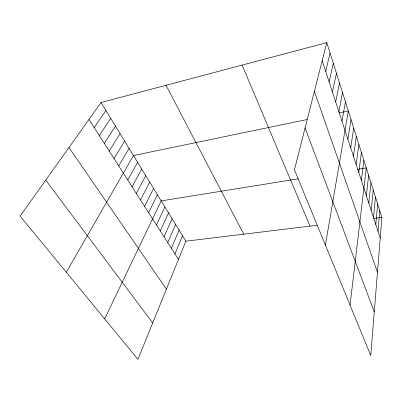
<?xml version="1.0" encoding="UTF-8"?>
<svg xmlns="http://www.w3.org/2000/svg" width="402" height="402" viewBox="0 0 402 402"><rect width="100%" height="100%" fill="white"/><g stroke="black" fill="none" stroke-linecap="round" stroke-linejoin="round"><path stroke-width="0.6" d="M326.771 42.647L381.9 217.412L370.75 355.504L294.455 169.815L326.771 42.647L101.043 102.52L20.1 216.1L137.946 359.353L185.85 241.195L101.043 102.52M378.036 231.341L379.795 210.733M375.795 224.492L377.649 203.935M373.508 217.507L375.463 197M371.177 210.382L373.232 189.935M368.795 203.11L370.961 182.729M366.368 195.694L368.644 175.383M350.062 305.153L366.277 167.89L357.484 169.307M361.358 180.392L363.87 160.247M358.775 172.498L361.408 152.453M356.137 164.438L358.901 144.494M353.443 156.202L356.338 136.373M350.69 147.79L353.72 128.077M347.876 139.192L351.052 119.61M325.389 245.109L348.323 110.962L338.936 112.907M341.966 121.138L345.449 101.852M338.861 111.655L342.509 92.54M335.685 101.947L339.509 83.018M332.434 92.008L336.434 73.275M329.102 81.822L333.288 63.305M325.685 71.39L330.067 53.099M174.955 253.898L182.498 235.713M171.378 248.3L179.091 230.14M167.745 242.617L175.629 224.482M164.046 236.833L172.111 218.723M160.287 230.949L168.533 212.874M156.463 224.969L164.895 206.929M104.666 318.902L161.197 200.884L298.384 178.815M148.619 212.693L157.438 194.734M144.589 206.392L153.614 188.483M140.489 199.98L149.725 182.121M136.318 193.452L145.765 175.649M132.072 186.804L141.74 169.066M127.746 180.036L137.64 162.363M66.295 272.26L133.469 155.544L307.103 119.515M118.716 165.91L129.097 148.388M114.002 158.539L124.64 141.102M109.198 151.021L120.097 133.675M104.294 143.353L115.469 126.107M99.299 135.534L110.751 118.394M94.199 127.56L105.947 110.535M185.85 241.195L317.359 225.241M373.644 218.412L381.9 217.412M45.738 180.126L152.7 322.962M68.983 147.504L166.408 289.149M88.998 119.419L178.473 259.401M166.036 85.279L243.758 234.17M242.13 65.099L310.032 226.13M305.083 127.997L374.267 311.932M314.399 91.339L377.468 272.285M322.183 60.697L380.232 238.059"/></g></svg>
